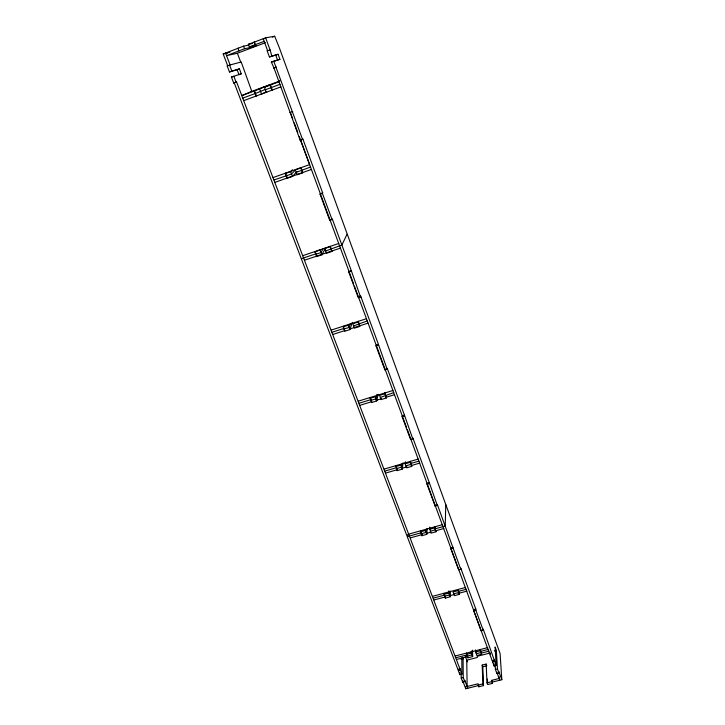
<?xml version="1.0" encoding="UTF-8"?>
<svg xmlns="http://www.w3.org/2000/svg" width="725" height="725" viewBox="0 0 725 725"><rect width="100%" height="100%" fill="white"/><g stroke="black" fill="none" stroke-linecap="round" stroke-linejoin="round"><path stroke-width="1.09" d="M453.062 547.203L450.923 547.792L450.914 548.879L458.635 569.814L460.756 569.243L437.329 504.464L437.293 505.479L435.127 506.095L427.061 484.228L427.125 483.249L429.291 482.614L412.851 437.945L412.761 438.852L410.558 439.504L402.13 416.639L402.239 415.778L404.45 415.108L387.259 368.382L387.105 369.152L384.866 369.85L376.039 345.916L376.212 345.182L378.459 344.475L360.452 295.537L360.243 296.172L357.96 296.915L348.707 271.839L351.235 270.488L332.358 219.186L330.808 219.72M449.572 591.573L449.527 594.944L444.633 596.249L444.661 595.089L433.414 598.107M443.972 593.258L445.322 598.089L450.216 596.775L450.279 591.147M450.216 596.775L448.838 593.104L448.866 590.866M445.322 598.089L445.349 596.92L434.112 599.928M445.739 504.673L445.25 525.987L435.372 528.761L435.335 529.821L430.333 531.226L429.735 527.111M436.042 531.742L434.665 526.839L436.042 531.742L431.058 533.138L430.333 531.226M435.127 506.095L435.172 505.071M420.437 530.845L421.805 535.73L426.78 534.334L427.097 528.824M426.255 529.123L426.064 532.422L421.089 533.817L421.162 532.757L407.604 536.563L407.803 534.407M437.293 505.479L429.291 482.614M421.805 535.73L421.877 534.66M411.737 466.356L410.341 461.399L411.737 466.356L406.653 467.843L405.157 463.837L405.393 461.725M410.558 439.504L410.658 438.607M395.859 465.658L397.246 470.607L402.303 469.12L403.055 462.74M401.94 463.946L401.55 467.118L396.484 468.613L396.611 467.652L384.975 471.078M397.246 470.607L397.363 469.646L385.727 473.062M412.761 438.852L404.45 415.108M386.316 397.989L384.903 392.968L386.316 397.989L381.142 399.584L379.574 395.388L384.748 393.793M384.866 369.85L385.02 369.079M359.102 403.245L370.955 399.602L370.167 397.508L371.562 402.52L376.719 400.943L378.051 394.364M376.828 394.482L375.931 398.85L370.774 400.436M371.562 402.52L371.744 401.686L359.899 405.32M387.105 369.152L378.459 344.475M359.709 326.44L358.286 321.356L359.709 326.44L354.443 328.135L352.803 323.74L358.077 322.036M350.456 323.368L349.115 327.392L343.858 329.077L343.278 326.196L344.683 331.271L349.93 329.585L352.268 322.507M357.96 296.915L358.177 296.28M360.243 296.172L351.235 270.488M347.012 234.302L341.874 245.041L325.607 250.977M331.833 251.466L330.401 246.319L324.746 248.675L326.468 253.279L331.833 251.466L330.12 246.853M315.692 253.016L315.112 251.484L316.526 256.623L321.873 254.819L325.099 248.847M324.746 248.675L325.036 248.131M323.178 248.575L321.012 252.527L315.665 254.33M316.526 256.623L316.843 256.07M314.795 252.028L320.45 249.681M265.404 42.693L237.383 53.251L226.553 55.662L244.533 48.747L251.711 47.243L256.369 45.476L249.346 46.917L248.376 44.307L265.631 37.836L270.053 49.853L267.19 50.877L269.428 56.931L278.101 54.275L279.932 59.287L271.34 62.105L273.987 67.978L300.159 140.224L302.878 139.064L322.688 192.913L320.051 194.155L329.757 220.463L332.358 219.186M329.757 220.463L330.038 219.983M320.051 194.155L322.688 192.913M302.597 172.831L301.147 167.62L295.32 169.931L297.123 174.761L302.597 172.831L300.793 167.992M287 178.332L287.381 177.942L285.568 173.139L285.188 173.52L287 178.332L292.447 176.411L297.096 171.553M295.392 170.049L291.541 174L273.959 179.972M292.456 169.759L290.634 171.589L285.188 173.52M300.159 140.224L302.878 139.064M273.751 61.199L302.524 139.372M266.755 92.111L266.311 92.311L264.417 87.236L270.86 84.463L254.085 91.069L255.998 96.135L256.46 95.918L255.825 94.241M266.048 92.012L261.544 94.078L259.641 89.003M265.278 89.465L255.037 93.607L255.508 93.398L254.557 90.87L241.788 95.609L251.792 91.368L241.208 61.988L229.571 65.096L231.855 71.086L239.404 68.848L241.28 73.796L238.978 74.666L237.102 69.718L229.472 71.983L227.188 65.993L230.097 64.951L225.575 53.079L229.925 52.164M264.417 87.236L279.071 81.762M278.744 81.381L279.533 81.037M254.085 91.069L254.557 90.87M263.556 87.018L264.407 86.656M227.188 65.993L227.722 65.848L223.182 53.985L243.555 46.146L248.711 45.131M272.382 37.129L274.693 36.25L279.27 47.605L500.078 653.497L501.818 679.706L492.357 682.08L492.429 683.376L487.644 684.572L487.001 682.85L486.176 664.064L482.198 665.07L482.904 683.874L483.548 685.596L478.781 686.793L478.092 683.775L467.136 686.53L466.746 660.194L477.286 657.493L477.249 656.297L490.317 652.953L490.381 654.14M249.346 46.917L264.172 41.37M229.472 71.983L231.855 71.086M237.102 69.718L239.404 68.848M269.428 56.931L278.101 54.275M231.429 77.095L233.803 76.207L236.078 82.152L236.586 81.97L461.925 674.123L459.886 674.64L234.22 82.858L233.704 83.04L231.429 77.095L241.28 73.796M271.34 62.105L279.932 59.287M233.704 83.04L236.586 81.97M273.552 68.123L276.388 67.081M251.339 91.558L279.877 80.955M242.748 98.129L255.508 93.398M280.004 84.308L265.368 89.773M243.709 100.639L280.947 86.855M289.964 112.593L292.728 111.478M273.044 177.571L309.62 164.62L300.513 139.916M310.517 167.04L296.226 172.351M274.875 182.365L311.406 169.46M302.814 255.644L338.711 243.509M301.41 258.689L315.973 253.777L316.553 255.309M304.554 260.202L340.415 248.122M348.707 271.839L351 271.068M358.721 297.767L361.005 297.023M331.207 330.093L366.451 318.719M343.034 326.884L348.29 325.199L349.93 329.585M332.041 332.267L344.103 328.38M367.267 320.921L353.619 325.942M332.866 334.442L344.928 330.564M349.939 328.96L368.073 323.123M376.039 345.916L378.287 345.2M358.313 401.161L392.923 390.503M369.986 398.342L375.142 396.747L376.719 400.943M393.693 392.606L380.362 397.481M376.112 400.345L381.513 398.687M385.827 397.354L394.472 394.699M402.13 416.639L404.342 415.969M384.214 469.084L418.207 459.079M395.732 466.61L400.807 465.115L402.303 469.12M405.157 463.837L410.241 462.342M418.95 461.091L411.084 463.402L410.984 464.353L405.9 465.84M401.65 468.395L406.961 466.837M411.202 465.586L419.693 463.094M427.061 484.228L429.236 483.602M408.991 534.062L442.395 524.664M420.364 531.905L425.339 530.501L426.78 534.334M429.617 529.304L434.619 527.9M410.441 537.868L422.285 534.552M426.59 533.346L430.895 532.132M435.199 530.927L443.818 528.507M450.914 548.879L453.053 548.29M432.716 596.285L465.55 587.449M443.945 594.418L448.838 593.104M457.946 590.658L453.043 591.972L454.412 595.651L459.315 594.337L457.946 589.498L459.315 594.337M466.229 589.298L458.635 591.337L458.635 592.497L453.723 593.811M449.409 595.823L453.787 594.654M458.164 593.485L466.909 591.138M460.756 569.243L460.756 568.119L475.817 609.054L473.724 609.607L473.751 610.794L481.155 630.85L483.24 630.306L483.185 629.092L496.172 665.441L494.106 665.967L407.314 429.526M473.751 610.794L475.854 610.242L475.817 609.054M455.463 655.917L487.735 647.615M472.519 650.18L472.673 656.605L467.861 657.838L466.537 654.322L471.35 653.089L471.304 650.95M475.482 652.029L480.312 650.787L480.267 649.537L481.618 654.312L476.796 655.545L475.419 649.89M456.125 657.666L467.181 654.829L466.519 653.071L466.537 654.322M488.387 649.382L480.92 651.295L480.965 652.554L476.144 653.787M456.795 659.415L467.843 656.578L467.861 657.838M481.572 653.062L489.04 651.141M461.091 659.451L463.076 658.943L462.432 657.249M494.332 650.932L496.335 650.425L495.084 646.999L496.172 665.441M458.336 669.32L460.375 668.803M492.529 660.611L494.595 660.085M458.336 670.598L460.384 670.072M492.601 661.88L494.668 661.354M483.548 685.596L482.823 666.755L486.801 665.749L486.176 664.064M467.788 688.243L464.77 680.322L464.779 681.618L462.749 682.134L461.209 678.102L463.248 677.585L463.076 658.943M501.818 679.706L498.873 671.713L498.954 672.999L496.897 673.516L495.392 669.456L497.459 668.93L496.335 650.425M492.429 683.376L491.722 680.349L499.126 678.491L498.99 676.307M478.138 685.071L482.904 683.874M487.001 682.85L491.786 681.645M463.112 681.826L465.758 688.75L478.745 685.497L478.781 686.793M267.19 50.877L267.634 50.768L263.211 38.76L265.25 38.398M270.053 49.853L271.839 56.024M239.431 50.768L238.924 50.877L237.945 48.276L238.462 48.176M223.182 53.985L227.578 53.052M248.376 44.307L252.409 43.536M265.631 37.836L274.693 36.25M463.248 677.585L464.779 681.618M237.383 53.251L240.736 62.114M465.196 656.089L467.38 661.853M243.555 46.146L244.533 48.747M290.634 171.589L292.447 176.411M320.151 250.225L321.873 254.819M471.35 653.089L472.673 656.605M482.198 665.07L482.823 666.755M254.484 42.077L255.454 44.678M270.434 84.97L272.319 90.045L271.884 90.244L269.999 85.16M491.722 680.349L492.357 682.08M254.013 42.168L254.983 44.778M480.312 650.787L481.618 654.312M322.389 193.339L332.077 219.666M475.854 610.242L483.24 630.306M497.459 668.93L498.954 672.999M290.734 113.408L292.692 118.71M294.259 122.951L297.776 132.494M299.343 136.735L353.628 283.946M354.407 286.058L406.535 427.415M497.187 673.235L499.761 680.222M275.763 55.154L277.593 60.157M496.815 672.238L496.897 673.516M495.139 665.097L495.392 669.456M493.988 663.792L494.106 665.967M487.399 679.035L487.544 682.361M471.939 651.639L472.011 654.847L467.199 656.08L467.181 654.829M465.731 686.548L465.758 688.75M462.731 680.838L462.749 682.134M461.807 657.738L461.925 674.123M461.182 673.715L461.209 678.102M459.877 672.456L459.886 674.64"/></g></svg>
